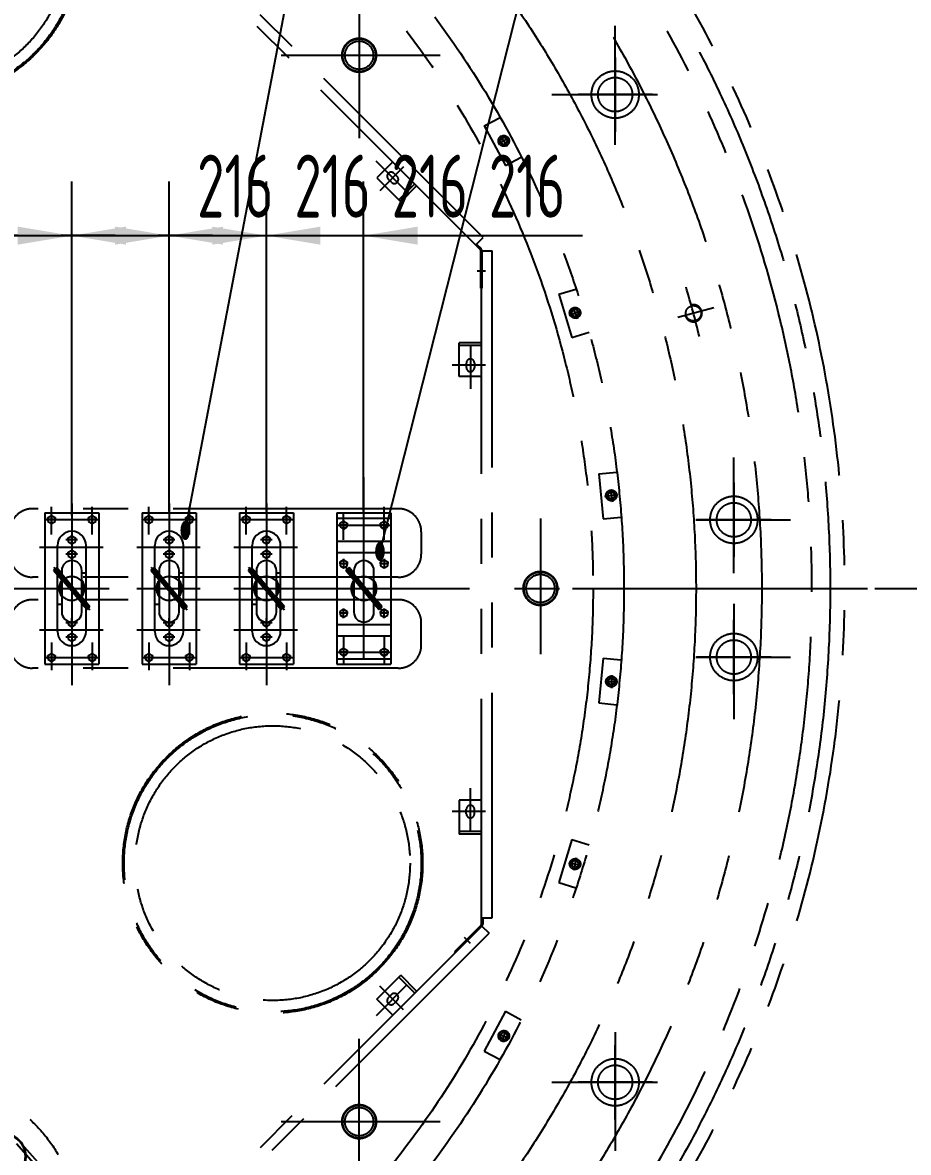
# Model space of a CAD drawing. Header units: millimetres. Extents: x 0 to 16800, y -463 to 11880.
# Drawn here: x 8334 to 10301, y 4831 to 7340 of the extents above; entities that cross this region are included whole.
import ezdxf
from ezdxf.enums import TextEntityAlignment as Align

# ---------------------------------------------------------------- set-up
doc = ezdxf.new("R2010")
doc.units = ezdxf.units.MM
doc.header["$LTSCALE"] = 400
doc.linetypes.add('G', pattern=[2, 1.25, -0.25, 0.25, -0.25])
doc.linetypes.add('K', pattern=[2.5, 1.25, -0.25, 0.25, -0.25, 0.25, -0.25])
for name, color, linetype in [('01', 7, 'Continuous'), ('02', 1, 'Continuous'), ('05', 4, 'G'), ('07', 6, 'K'), ('08', 1, 'Continuous')]:
    doc.layers.add(name, color=color, linetype=linetype)
doc.styles.get("Standard").update_dxf_attribs({"font": 'isocp', "width": 0.707, "bigfont": 'intecad.shx'})
doc.dimstyles.new('INTE', dxfattribs={"dimscale": 40, "dimtxt": 3.5, "dimasz": 3, "dimexe": 3, "dimexo": 0, "dimgap": 1, "dimtad": 1, "dimdec": 1, "dimdsep": 46, "dimtxsty": 'Standard', "dimcen": 0, "dimclrd": 1, "dimclre": 1, "dimclrt": 3, "dimaunit": 1, "dimadec": 0, "dimazin": 0, "dimtfac": 1, "dimtdec": 1, "dimtmove": 0, "dimatfit": 0, "dimfxl": 1, "dimarcsym": 0})

# ---------------------------------------------------------------- blocks, each defined once
blk = doc.blocks.new('fesfewr')
at = {"layer": '05', "color": 142, "linetype": 'G'}
blk.add_line((34241.4, 7222), (41306.1, 7222), dxfattribs=at)
at = {"layer": '07', "color": 6, "linetype": 'K'}
for p, q in [((39565.2, 7974.9), (38507.9, 9032.2)), ((39571.7, 8000.9), (38524.2, 9048.4)), ((39296.4, 8554.2), (39296.4, 8222.1)), ((39864.9, 8207.2), (39864.9, 8471)), ((39123, 8406), (39476.6, 8406)), ((39864.9, 8401.1), (39864.9, 8236)), ((39724.1, 8318.6), (39958.9, 8318.6)), ((39947.5, 8318.6), (39782.4, 8318.6)), ((39574, 8249.1), (39609.2, 8268)), ((39574, 8249.1), (39621.1, 8160.9)), ((39605.6, 8207.7), (39628.9, 8223.3)), ((39613.2, 8222.4), (39609.6, 8215.2)), ((39609.6, 8215.2), (39614.1, 8208.6)), ((39609.8, 8227.4), (39625.6, 8203.8)), ((39621.2, 8222.9), (39613.2, 8222.4)), ((39614.1, 8208.6), (39622.1, 8209.1)), ((39625.6, 8216.3), (39621.2, 8222.9)), ((39622.1, 8209.1), (39625.6, 8216.3)), ((39621.1, 8160.9), (39656.4, 8179.8)), ((39402.3, 8102.4), (39334, 8170.8)), ((39370.9, 8169.1), (39335.6, 8133.8)), ((39394.9, 8157.8), (39342.3, 8105.2)), ((39335.6, 8133.8), (39388.6, 8080.7)), ((39368.1, 8123.9), (39361, 8131)), ((39380.8, 8136.6), (39373.8, 8143.7)), ((39419.7, 8120.3), (39384.4, 8085)), ((39424, 8116.1), (39388.6, 8080.7)), ((39555.5, 7984.6), (39571.8, 8001)), ((39557.2, 7986.4), (39567, 7976.6)), ((39565.2, 7974.9), (39569.8, 7970.3)), ((39566.1, 7972.8), (39566.1, 7975.4)), ((39569.1, 7974), (39566.1, 7974)), ((39566.1, 7972.8), (39566.1, 7889)), ((39568.4, 6476.7), (39568.4, 7972)), ((39568.4, 7972), (39591.4, 7972)), ((39568.6, 7972.8), (39568.6, 7889)), ((39591.4, 6490.5), (39591.4, 7972)), ((39558.3, 7927), (39576.9, 7927)), ((39568.6, 7889), (39566.1, 7889)), ((39739.5, 7875.2), (39777.7, 7886.8)), ((39739.5, 7875.2), (39768.5, 7779.5)), ((39762.4, 7828.4), (39788.4, 7839.2)), ((39772.7, 7841.3), (39767.8, 7835)), ((39767.8, 7835), (39770.9, 7827.6)), ((39770.4, 7846.9), (39781.3, 7820.6)), ((39770.9, 7827.6), (39778.8, 7826.6)), ((39780.7, 7840.3), (39772.7, 7841.3)), ((39778.8, 7826.6), (39783.7, 7832.9)), ((39783.7, 7832.9), (39780.7, 7840.3)), ((40083.7, 7845.1), (40003.9, 7823.7)), ((39768.5, 7779.5), (39806.8, 7791.1)), ((39518.4, 7692.5), (39518.4, 7767.5)), ((39568.4, 7767.5), (39518.4, 7767.5)), ((39568.4, 7761.5), (39518.4, 7761.5)), ((39543.4, 7761.8), (39543.4, 7665.2)), ((39577.3, 7717.5), (39502.9, 7717.5)), ((39534.4, 7722.5), (39534.4, 7712.5)), ((39552.4, 7722.5), (39552.4, 7712.5)), ((39568.4, 7692.5), (39518.4, 7692.5)), ((40128.4, 7256), (40128.4, 7512.5)), ((39828.8, 7476.1), (39868.6, 7480.1)), ((39828.8, 7476.1), (39838.6, 7376.6)), ((40128.4, 7457), (40128.4, 7291.8)), ((39842.2, 7425.8), (39869.8, 7431.3)), ((39854.8, 7436.5), (39848.8, 7431.2)), ((39848.8, 7431.2), (39850.4, 7423.3)), ((39853.7, 7442.4), (39859.2, 7414.5)), ((39862.4, 7433.9), (39854.8, 7436.5)), ((39858, 7420.8), (39864, 7426)), ((39864, 7426), (39862.4, 7433.9)), ((39850.4, 7423.3), (39858, 7420.8)), ((39383.4, 7399), (38571.4, 7399)), ((39698.9, 7377.5), (39698.9, 7076.1)), ((39838.6, 7376.6), (39878.4, 7380.5)), ((40044.3, 7374.4), (40254.3, 7374.4)), ((40211, 7374.4), (40045.8, 7374.4)), ((39434.4, 7348), (39434.4, 7298)), ((39383.4, 7247), (38571.4, 7247)), ((39770.5, 7222), (39895.5, 7222)), ((40299.8, 7222), (40424.8, 7222)), ((39383.4, 7197), (38571.4, 7197)), ((40128.4, 7187.9), (40128.4, 6931.4)), ((40128.4, 6987), (40128.4, 7152.2)), ((39434.4, 7096), (39434.4, 7146)), ((39838.6, 7067.3), (39828.8, 6967.8)), ((39838.6, 7067.3), (39878.4, 7063.4)), ((40044.3, 7069.6), (40254.3, 7069.6)), ((40211, 7069.6), (40045.8, 7069.6)), ((39383.4, 7045), (38571.4, 7045)), ((39856.4, 7029.3), (39856.4, 7000.9)), ((39842, 7015.3), (39870, 7015.3)), ((39856.4, 7023.3), (39849.5, 7019.3)), ((39849.5, 7019.3), (39849.5, 7011.3)), ((39849.5, 7011.3), (39856.4, 7007.3)), ((39863.3, 7019.3), (39856.4, 7023.3)), ((39856.4, 7007.3), (39863.3, 7011.3)), ((39863.3, 7011.3), (39863.3, 7019.3)), ((39828.8, 6967.8), (39868.6, 6963.9)), ((39543.4, 6682.1), (39543.4, 6778.8)), ((39518.4, 6751.5), (39518.4, 6676.5)), ((39568.4, 6751.5), (39518.4, 6751.5)), ((39577.3, 6726.5), (39502.9, 6726.5)), ((39534.4, 6721.5), (39534.4, 6731.5)), ((39552.4, 6721.5), (39552.4, 6731.5)), ((39568.4, 6682.5), (39518.4, 6682.5)), ((39568.4, 6676.5), (39518.4, 6676.5)), ((39768.5, 6664.5), (39739.5, 6568.8)), ((39768.5, 6664.5), (39806.8, 6652.8)), ((39778.5, 6623.7), (39773, 6595.9)), ((39761.6, 6612.8), (39789.1, 6607.3)), ((39769.8, 6615.3), (39768.2, 6607.4)), ((39768.2, 6607.4), (39774.2, 6602.2)), ((39777.3, 6617.8), (39769.8, 6615.3)), ((39774.2, 6602.2), (39781.8, 6604.7)), ((39783.4, 6612.6), (39777.3, 6617.8)), ((39781.8, 6604.7), (39783.4, 6612.6)), ((39739.5, 6568.8), (39777.8, 6557.2)), ((39567.5, 6474.6), (39508.3, 6415.4)), ((39569.3, 6472.9), (39510, 6413.6)), ((39567.5, 6474.6), (39569.3, 6476.5)), ((39568.4, 6490.5), (39591.5, 6490.5)), ((39568.4, 6476.7), (39568.4, 6470.2)), ((39570.5, 6473.4), (39568.4, 6475.5)), ((39570.9, 6490.5), (39570.9, 6476.7)), ((38511.3, 5415.2), (39568.6, 6472.4)), ((38537.3, 5408.6), (39584.8, 6456.2)), ((39529.6, 6447.8), (39542.8, 6434.6)), ((39568.6, 6472.4), (39584.8, 6456.2)), ((39510, 6413.6), (39508.3, 6415.4)), ((39335.6, 6310.2), (39388.6, 6363.2)), ((39419.7, 6323.6), (39384.4, 6358.9)), ((39424, 6327.8), (39388.6, 6363.2)), ((39402.3, 6341.5), (39334, 6273.2)), ((39394.9, 6286.1), (39342.3, 6338.8)), ((39370.9, 6274.8), (39335.6, 6310.2)), ((39368.1, 6320.1), (39361, 6313)), ((39380.8, 6307.3), (39373.8, 6300.3)), ((39621.1, 6283), (39574, 6194.8)), ((39621.1, 6283), (39656.4, 6264.2)), ((39296.4, 5889.8), (39296.4, 6221.8)), ((39604.3, 6233.7), (39630.2, 6223)), ((39612.8, 6234.5), (39609.7, 6227.1)), ((39609.7, 6227.1), (39614.6, 6220.8)), ((39623, 6241.1), (39612.1, 6214.9)), ((39620.7, 6235.6), (39612.8, 6234.5)), ((39614.6, 6220.8), (39622.5, 6221.8)), ((39625.6, 6229.2), (39620.7, 6235.6)), ((39622.5, 6221.8), (39625.6, 6229.2)), ((39864.9, 6236.7), (39864.9, 5973)), ((39864.9, 6042.8), (39864.9, 6208)), ((39574, 6194.8), (39609.3, 6176)), ((39724.1, 6125.4), (39958.9, 6125.4)), ((39947.5, 6125.4), (39782.4, 6125.4)), ((39123, 6038), (39476.6, 6038))]:
    blk.add_line(p, q, dxfattribs=at)
at = {"layer": '07', "color": 6, "linetype": 'K', "ltscale": 1.333333}
for p, q in [((38535.7, 5989.2), (39162.1, 5283.3)), ((38541.7, 5994.5), (39168.1, 5288.6))]:
    blk.add_line(p, q, dxfattribs=at)
at = {"layer": '07', "color": 6, "linetype": 'K'}
for centre, radius in [((37758.4, 7222), 2583.9), ((37758.4, 7222), 2432), ((37758.4, 7222), 2286), ((37758.4, 7222), 2126), ((37758.4, 7222), 2057.4), ((38342.4, 8644.5), 333), ((38342.4, 8644.5), 330), ((38342.4, 8644.5), 305), ((39296.4, 8406), 38), ((39296.4, 8406), 36.5), ((39296.4, 8406), 31.5), ((39864.9, 8318.6), 52.5), ((39864.9, 8318.6), 38), ((39864.9, 8318.6), 38), ((39617.6, 8215.8), 12), ((39617.6, 8215.8), 8), ((39775.8, 7834), 12), ((39775.8, 7834), 8), ((40038.7, 7833), 17), ((39856.4, 7428.6), 12), ((39856.4, 7428.6), 8), ((40128.4, 7374.4), 52.5), ((40128.4, 7374.4), 38), ((40128.4, 7374.4), 38), ((39698.9, 7222), 38), ((39698.9, 7222), 36.5), ((39698.9, 7222), 31.5), ((40128.4, 7069.6), 52.5), ((40128.4, 7069.6), 38), ((40128.4, 7069.6), 38), ((39856.4, 7015.3), 12), ((39856.4, 7015.3), 8), ((39104.4, 6612), 333), ((39104.4, 6612), 330), ((39104.4, 6612), 305), ((39775.8, 6610), 12), ((39775.8, 6610), 8), ((39617.6, 6228.2), 12), ((39617.6, 6228.2), 8), ((39864.9, 6125.4), 52.5), ((39864.9, 6125.4), 38), ((39864.9, 6125.4), 38), ((38342.4, 5799.5), 330), ((39296.4, 6038), 38), ((39296.4, 6038), 38), ((39296.4, 6038), 36.5), ((39296.4, 6038), 31.5), ((38503.6, 5960.7), 52.5), ((38503.6, 5960.7), 51)]:
    blk.add_circle(centre, radius, dxfattribs=at)
for centre, radius, start, end in [((37758.4, 7222), 2616.2, 277.9098, 74.9011), ((37758.4, 7222), 2543.4, 278.7382, 81.2618), ((39367.4, 8137.3), 9, 45, 225), ((39374.5, 8130.2), 9, 225, 45), ((39563.1, 7972.8), 3, 0, 45), ((39563.1, 7972.8), 5.5, 0, 45), ((37758.4, 7222), 2360.7, 13.7054, 16.4616), ((40038.7, 7833), 19, 195, 105.2306), ((39543.4, 7722.5), 9, 0, 180), ((39543.4, 7712.5), 9, 180, 0), ((38571.4, 7348), 51, 90, 180), ((39383.4, 7348), 51, 0, 90), ((38571.4, 7298), 51, 180, 270), ((39383.4, 7298), 51, 270, 0), ((38571.4, 7146), 51, 90, 180), ((39383.4, 7146), 51, 0, 90), ((38571.4, 7096), 51, 180, 270), ((39383.4, 7096), 51, 270, 0), ((39543.4, 6731.5), 9, 0, 180), ((39543.4, 6721.5), 9, 180, 0), ((39565.4, 6476.7), 3, 315, 0), ((39565.4, 6476.7), 5.5, 315, 0), ((39374.5, 6313.7), 9, 315, 135), ((39367.4, 6306.6), 9, 135, 315)]:
    blk.add_arc(centre, radius, start, end, dxfattribs=at)
blk = doc.blocks.new('*D98')
at = {"layer": '08', "color": 1, "lineweight": -2, "ltscale": 2}
for p, q in [((8443.5, 6245.6), (8443.5, 6986.7)), ((8659.5, 6254.5), (8659.5, 6986.7)), ((8323.5, 6866.7), (8203.5, 6866.7)), ((8443.5, 6866.7), (8659.5, 6866.7)), ((8779.5, 6866.7), (9145.3, 6866.7))]:
    blk.add_line(p, q, dxfattribs=at)
at = {"layer": '08', "color": 1, "ltscale": 2}
for points in [[(8323.5, 6886.7), (8323.5, 6846.7), (8443.5, 6866.7)], [(8779.5, 6886.7), (8779.5, 6846.7), (8659.5, 6866.7)]]:
    blk.add_solid(points, dxfattribs=at)
at = {"layer": 'Defpoints', "color": 0, "ltscale": 2}
for p in [(8659.5, 6866.7), (8659.5, 6254.5), (8443.5, 6245.6)]:
    blk.add_point(p, dxfattribs=at)
at = {"layer": '08', "color": 3, "ltscale": 2, "insert": (9022.4, 6976.7), "char_height": 140, "attachment_point": 5}
blk.add_mtext('216', dxfattribs=at)
blk = doc.blocks.new('*D99')
at = {"layer": '08', "color": 1, "lineweight": -2, "ltscale": 2}
for p, q in [((8659.5, 6254.5), (8659.5, 6986.7)), ((8875.5, 6254.5), (8875.5, 6986.7)), ((8539.5, 6866.7), (8419.5, 6866.7)), ((8659.5, 6866.7), (8875.5, 6866.7)), ((8995.5, 6866.7), (9361.3, 6866.7))]:
    blk.add_line(p, q, dxfattribs=at)
at = {"layer": '08', "color": 1, "ltscale": 2}
for points in [[(8539.5, 6886.7), (8539.5, 6846.7), (8659.5, 6866.7)], [(8995.5, 6886.7), (8995.5, 6846.7), (8875.5, 6866.7)]]:
    blk.add_solid(points, dxfattribs=at)
at = {"layer": 'Defpoints', "color": 0, "ltscale": 2}
for p in [(8875.5, 6866.7), (8659.5, 6254.5), (8875.5, 6254.5)]:
    blk.add_point(p, dxfattribs=at)
at = {"layer": '08', "color": 3, "ltscale": 2, "insert": (9238.4, 6976.7), "char_height": 140, "attachment_point": 5}
blk.add_mtext('216', dxfattribs=at)
blk = doc.blocks.new('*D100')
at = {"layer": '08', "color": 1, "lineweight": -2, "ltscale": 2}
for p, q in [((8875.5, 6254.5), (8875.5, 6986.7)), ((9091.5, 6254.5), (9091.5, 6986.7)), ((8755.5, 6866.7), (8635.5, 6866.7)), ((8875.5, 6866.7), (9091.5, 6866.7)), ((9211.5, 6866.7), (9577.3, 6866.7))]:
    blk.add_line(p, q, dxfattribs=at)
at = {"layer": '08', "color": 1, "ltscale": 2}
for points in [[(8755.5, 6886.7), (8755.5, 6846.7), (8875.5, 6866.7)], [(9211.5, 6886.7), (9211.5, 6846.7), (9091.5, 6866.7)]]:
    blk.add_solid(points, dxfattribs=at)
at = {"layer": 'Defpoints', "color": 0, "ltscale": 2}
for p in [(9091.5, 6866.7), (8875.5, 6254.5), (9091.5, 6254.5)]:
    blk.add_point(p, dxfattribs=at)
at = {"layer": '08', "color": 3, "ltscale": 2, "insert": (9454.4, 6976.7), "char_height": 140, "attachment_point": 5}
blk.add_mtext('216', dxfattribs=at)
blk = doc.blocks.new('*U128')
at = {"layer": '01'}
for p, q in [((0, 8.9), (-8, 4.3)), ((-8, 4.3), (-8, 0)), ((-8, -4.3), (-8, 0)), ((8, 4.3), (0, 8.9)), ((8, 0), (8, 4.3)), ((8, 0), (8, -4.3)), ((0, -8.9), (-8, -4.3)), ((8, -4.3), (0, -8.9))]:
    blk.add_line(p, q, dxfattribs=at)
at = {"layer": '05'}
for p, q in [((-9.9, 0), (9.3, 0)), ((0, -10.7), (0, 10.3))]:
    blk.add_line(p, q, dxfattribs=at)
blk = doc.blocks.new('*U125')
at = {"layer": '01'}
for p, q in [((0, 8.9), (-8, 4.3)), ((-8, 4.3), (-8, 0)), ((-8, -4.3), (-8, 0)), ((8, 4.3), (0, 8.9)), ((8, 0), (8, 4.3)), ((8, 0), (8, -4.3)), ((0, -8.9), (-8, -4.3)), ((8, -4.3), (0, -8.9))]:
    blk.add_line(p, q, dxfattribs=at)
at = {"layer": '05'}
for p, q in [((-9.9, 0), (9.3, 0)), ((0, -10.7), (0, 10.3))]:
    blk.add_line(p, q, dxfattribs=at)
blk = doc.blocks.new('*D135')
at = {"layer": '08', "color": 1, "lineweight": -2, "ltscale": 2}
for p, q in [((8227.5, 6245.6), (8227.5, 6986.7)), ((8443.5, 6254.5), (8443.5, 6986.7)), ((8107.5, 6866.7), (7987.5, 6866.7)), ((8227.5, 6866.7), (8443.5, 6866.7)), ((8563.5, 6866.7), (8929.3, 6866.7))]:
    blk.add_line(p, q, dxfattribs=at)
at = {"layer": '08', "color": 1, "ltscale": 2}
for points in [[(8107.5, 6886.7), (8107.5, 6846.7), (8227.5, 6866.7)], [(8563.5, 6886.7), (8563.5, 6846.7), (8443.5, 6866.7)]]:
    blk.add_solid(points, dxfattribs=at)
at = {"layer": 'Defpoints', "color": 0, "ltscale": 2}
for p in [(8443.5, 6866.7), (8443.5, 6254.5), (8227.5, 6245.6)]:
    blk.add_point(p, dxfattribs=at)
at = {"layer": '08', "color": 3, "ltscale": 2, "insert": (8806.4, 6976.7), "char_height": 140, "attachment_point": 5}
blk.add_mtext('216', dxfattribs=at)

msp = doc.modelspace()

# ---------------------------------------------------------------- linework, layer by layer
at = {"ltscale": 2}
for p, q in [((8411.71, 6128.55), (8411.71, 6178.57)), ((8475.21, 6052.87), (8475.21, 6178.57)), ((8627.71, 6128.55), (8627.71, 6178.57)), ((8691.21, 6052.87), (8691.21, 6178.57)), ((8843.71, 6128.55), (8843.71, 6178.57)), ((8907.21, 6052.87), (8907.21, 6178.57)), ((8410.37, 6130.16), (8403.09, 6124.05)), ((8403.09, 6124.05), (8421.21, 6102.45)), ((8421.21, 6117.23), (8410.37, 6130.16)), ((8421.21, 6122.97), (8421.21, 6114.82)), ((8465.71, 6061.78), (8465.71, 6122.97)), ((8626.37, 6130.16), (8619.09, 6124.05)), ((8619.09, 6124.05), (8637.21, 6102.45)), ((8637.21, 6117.23), (8626.37, 6130.16)), ((8637.21, 6122.97), (8637.21, 6114.82)), ((8681.71, 6061.78), (8681.71, 6122.97)), ((8842.37, 6130.16), (8835.09, 6124.05)), ((8835.09, 6124.05), (8853.21, 6102.45)), ((8853.21, 6117.23), (8842.37, 6130.16)), ((8853.21, 6122.97), (8853.21, 6114.82)), ((8897.71, 6061.78), (8897.71, 6122.97)), ((9058.98, 6129.98), (9051.7, 6123.88)), ((9051.7, 6123.88), (9069.83, 6102.28)), ((9069.83, 6117.06), (9058.98, 6129.98)), ((9069.83, 6122.8), (9069.83, 6114.65)), ((9114.33, 6061.61), (9114.33, 6122.8)), ((8411.71, 5988.07), (8411.71, 6113.77)), ((8421.21, 6104.86), (8421.21, 6030.97)), ((8627.71, 5988.07), (8627.71, 6113.77)), ((8637.21, 6104.86), (8637.21, 6030.97)), ((8843.71, 5988.07), (8843.71, 6113.77)), ((8853.21, 6104.86), (8853.21, 6030.97)), ((9069.83, 6104.69), (9069.83, 6030.8)), ((8483.84, 6042.6), (8465.71, 6064.2)), ((8465.71, 6030.97), (8465.71, 6051.83)), ((8465.71, 6049.42), (8476.56, 6036.49)), ((8699.84, 6042.6), (8681.71, 6064.2)), ((8681.71, 6030.97), (8681.71, 6051.83)), ((8681.71, 6049.42), (8692.56, 6036.49)), ((8915.84, 6042.6), (8897.71, 6064.2)), ((8897.71, 6030.97), (8897.71, 6051.83)), ((8897.71, 6049.42), (8908.56, 6036.49)), ((9132.45, 6042.42), (9114.33, 6064.02)), ((9114.33, 6030.8), (9114.33, 6051.66)), ((9114.33, 6049.24), (9125.17, 6036.32)), ((8475.21, 5988.07), (8475.21, 6038.1)), ((8476.56, 6036.49), (8483.84, 6042.6)), ((8691.21, 5988.07), (8691.21, 6038.1)), ((8692.56, 6036.49), (8699.84, 6042.6)), ((8907.21, 5988.07), (8907.21, 6038.1)), ((8908.56, 6036.49), (8915.84, 6042.6)), ((9125.17, 6036.32), (9132.45, 6042.42))]:
    msp.add_line(p, q, dxfattribs=at)
for centre, radius, start, end in [((8443.46, 6178.57), 31.75, 0, 180), ((8659.46, 6178.57), 31.75, 0, 180), ((8875.46, 6178.57), 31.75, 0, 180), ((8443.46, 6122.97), 22.25, 0, 180), ((8659.46, 6122.97), 22.25, 0, 180), ((8875.46, 6122.97), 22.25, 0, 180), ((9092.08, 6122.8), 22.25, 0, 180), ((8443.46, 6030.97), 22.25, 180, 0), ((8659.46, 6030.97), 22.25, 180, 0), ((8875.46, 6030.97), 22.25, 180, 0), ((9092.08, 6030.8), 22.25, 180, 0), ((8443.46, 5988.07), 31.75, 180, 0), ((8659.46, 5988.07), 31.75, 180, 0), ((8875.46, 5988.07), 31.75, 180, 0)]:
    msp.add_arc(centre, radius, start, end, dxfattribs=at)
at = {"layer": '01', "color": 7, "linetype": 'Continuous', "ltscale": 2}
for p, q in [((8383.46, 6251.32), (8383.46, 5915.32)), ((8503.46, 6251.32), (8503.46, 5915.32)), ((8599.46, 6251.32), (8599.46, 5915.32)), ((8719.46, 6251.32), (8719.46, 5915.32)), ((8815.46, 6251.32), (8815.46, 5915.32)), ((8935.46, 6251.32), (8935.46, 5915.32)), ((9032.08, 6251.15), (9032.08, 5915.15)), ((9152.08, 6251.15), (9152.08, 5915.15)), ((9032.08, 6163.15), (9152.08, 6163.15)), ((8477.75, 6037.49), (8404.28, 6125.05)), ((8482.65, 6041.6), (8409.18, 6129.16)), ((8693.75, 6037.49), (8620.28, 6125.05)), ((8698.65, 6041.6), (8625.18, 6129.16)), ((8909.75, 6037.49), (8836.28, 6125.05)), ((8914.65, 6041.6), (8841.18, 6129.16)), ((9126.36, 6037.31), (9052.89, 6124.87)), ((9131.26, 6041.43), (9057.79, 6128.99)), ((8421.21, 6115.6), (8465.71, 6062.56)), ((8421.21, 6104.08), (8465.71, 6051.05)), ((8465.71, 6118.22), (8475.21, 6118.22)), ((8637.21, 6115.6), (8681.71, 6062.56)), ((8637.21, 6104.08), (8681.71, 6051.05)), ((8681.71, 6118.22), (8691.21, 6118.22)), ((8853.21, 6115.6), (8897.71, 6062.56)), ((8853.21, 6104.08), (8897.71, 6051.05)), ((8897.71, 6118.22), (8907.21, 6118.22)), ((9069.83, 6115.42), (9114.33, 6062.39)), ((9069.83, 6103.91), (9114.33, 6050.88)), ((8411.71, 6048.42), (8421.21, 6048.42)), ((8627.71, 6048.42), (8637.21, 6048.42)), ((8843.71, 6048.42), (8853.21, 6048.42)), ((9032.08, 6003.15), (9152.08, 6003.15))]:
    msp.add_line(p, q, dxfattribs=at)
at = {"layer": '01', "ltscale": 2}
for p, q in [((8383.46, 6251.32), (8503.46, 6251.32)), ((8599.46, 6251.32), (8719.46, 6251.32)), ((8815.46, 6251.32), (8935.46, 6251.32)), ((9032.08, 6251.15), (9152.08, 6251.15)), ((9032.08, 6239.15), (9152.08, 6239.15)), ((9032.08, 6188.15), (9152.08, 6188.15)), ((8435.46, 6007.32), (8435.46, 6010.21)), ((8435.46, 6007.32), (8435.46, 6003.06)), ((8435.46, 6003.06), (8443.46, 5998.44)), ((8443.46, 5998.44), (8451.46, 6003.06)), ((8451.46, 6010.21), (8451.46, 6007.32)), ((8451.46, 6003.06), (8451.46, 6007.32)), ((8651.46, 6007.32), (8651.46, 6010.21)), ((8651.46, 6007.32), (8651.46, 6003.06)), ((8651.46, 6003.06), (8659.46, 5998.44)), ((8659.46, 5998.44), (8667.46, 6003.06)), ((8667.46, 6010.21), (8667.46, 6007.32)), ((8667.46, 6003.06), (8667.46, 6007.32)), ((8867.46, 6007.32), (8867.46, 6010.21)), ((8867.46, 6007.32), (8867.46, 6003.06)), ((8867.46, 6003.06), (8875.46, 5998.44)), ((8875.46, 5998.44), (8883.46, 6003.06)), ((8883.46, 6010.21), (8883.46, 6007.32)), ((8883.46, 6003.06), (8883.46, 6007.32)), ((9032.08, 5978.15), (9152.08, 5978.15)), ((9032.08, 5927.15), (9152.08, 5927.15)), ((8383.46, 5915.32), (8503.46, 5915.32)), ((8599.46, 5915.32), (8719.46, 5915.32)), ((8815.46, 5915.32), (8935.46, 5915.32)), ((9032.08, 5915.15), (9152.08, 5915.15))]:
    msp.add_line(p, q, dxfattribs=at)
at = {"layer": '01', "color": 7, "linetype": 'Continuous', "ltscale": 2}
for centre, radius, start, end in [((8443.46, 6083.32), 28.5, 141.32487, 218.67513), ((8443.46, 6083.32), 28.5, 321.32487, 38.67513), ((8659.46, 6083.32), 28.5, 141.32487, 218.67513), ((8659.46, 6083.32), 28.5, 321.32487, 38.67513), ((8875.46, 6083.32), 28.5, 141.32487, 218.67513), ((8875.46, 6083.32), 28.5, 321.32487, 38.67513), ((9092.08, 6083.15), 28.5, 141.32487, 218.67513), ((9092.08, 6083.15), 28.5, 321.32487, 38.67513), ((8443.46, 6083.32), 25.5, 150.75622, 209.24378), ((8443.46, 6083.32), 25.5, 330.75622, 29.24378), ((8659.46, 6083.32), 25.5, 150.75622, 209.24378), ((8659.46, 6083.32), 25.5, 330.75622, 29.24378), ((8875.46, 6083.32), 25.5, 150.75622, 209.24378), ((8875.46, 6083.32), 25.5, 330.75622, 29.24378), ((9092.08, 6083.15), 25.5, 150.75622, 209.24378), ((9092.08, 6083.15), 25.5, 330.75622, 29.24378)]:
    msp.add_arc(centre, radius, start, end, dxfattribs=at)
at = {"layer": '02', "ltscale": 2}
for p, q in [((8695.46, 6209.97), (9223.12, 8972.8)), ((9127.66, 6163.32), (9839.83, 8972.8))]:
    msp.add_line(p, q, dxfattribs=at)
at = {"layer": '05', "color": 4, "linetype": 'G', "ltscale": 2}
for p, q in [((9091.46, 6330.67), (9091.46, 5927.79)), ((8403.51, 6130.93), (8483.41, 6035.71)), ((8619.51, 6130.93), (8699.41, 6035.71)), ((8835.51, 6130.93), (8915.41, 6035.71)), ((9052.13, 6130.76), (9132.03, 6035.54)), ((8371.56, 6083.32), (8512.84, 6083.32)), ((8587.56, 6083.32), (8728.84, 6083.32)), ((8803.56, 6083.32), (8944.84, 6083.32))]:
    msp.add_line(p, q, dxfattribs=at)
at = {"layer": '05', "color": 142, "linetype": 'G', "ltscale": 2}
for p, q in [((8398.46, 6203.32), (8398.46, 6264.67)), ((8488.46, 6203.32), (8488.46, 6264.67)), ((8614.46, 6203.32), (8614.46, 6264.67)), ((8704.46, 6203.32), (8704.46, 6264.67)), ((8830.46, 6203.32), (8830.46, 6264.67)), ((8920.46, 6203.32), (8920.46, 6264.67)), ((9047.08, 6191.15), (9047.08, 6252.5)), ((9137.08, 6191.15), (9137.08, 6264.5)), ((8383.46, 6236.32), (8503.46, 6236.32)), ((8599.46, 6236.32), (8719.46, 6236.32)), ((8815.46, 6236.32), (8935.46, 6236.32)), ((9032.08, 6224.15), (9152.08, 6224.15)), ((8371.56, 6175.32), (8512.84, 6175.32)), ((8587.56, 6175.32), (8728.84, 6175.32)), ((8803.56, 6175.32), (8944.84, 6175.32)), ((9025.88, 6083.15), (9156.61, 6083.15)), ((8371.56, 5991.32), (8512.84, 5991.32)), ((8587.56, 5991.32), (8728.84, 5991.32)), ((8803.56, 5991.32), (8944.84, 5991.32)), ((9047.08, 5975.15), (9047.08, 5913.8)), ((9137.08, 5975.15), (9137.08, 5913.8)), ((8398.46, 5963.32), (8398.46, 5901.97)), ((8614.46, 5963.32), (8614.46, 5901.97)), ((8830.46, 5963.32), (8830.46, 5901.97)), ((8383.46, 5930.32), (8503.46, 5930.32)), ((8599.46, 5930.32), (8719.46, 5930.32)), ((8815.46, 5930.32), (8935.46, 5930.32)), ((9032.08, 5942.15), (9152.08, 5942.15))]:
    msp.add_line(p, q, dxfattribs=at)
at = {"layer": '05', "ltscale": 2}
for p, q in [((8443.46, 6271.78), (8443.46, 5868.9)), ((8659.46, 6271.78), (8659.46, 5868.9)), ((8875.46, 6271.78), (8875.46, 5868.9)), ((9137.08, 6191.15), (9137.08, 6227.15)), ((8456.46, 6191.32), (8430.46, 6191.32)), ((8672.46, 6191.32), (8646.46, 6191.32)), ((8888.46, 6191.32), (8862.46, 6191.32)), ((8456.46, 6159.32), (8430.46, 6159.32)), ((8672.46, 6159.32), (8646.46, 6159.32)), ((8888.46, 6159.32), (8862.46, 6159.32)), ((8456.46, 6007.32), (8430.46, 6007.32)), ((8453.32, 6007.32), (8434.12, 6007.32)), ((8443.46, 5996.62), (8443.46, 6017.62)), ((8672.46, 6007.32), (8646.46, 6007.32)), ((8669.32, 6007.32), (8650.12, 6007.32)), ((8659.46, 5996.62), (8659.46, 6017.62)), ((8888.46, 6007.32), (8862.46, 6007.32)), ((8885.32, 6007.32), (8866.12, 6007.32)), ((8875.46, 5996.62), (8875.46, 6017.62)), ((8456.46, 5975.32), (8430.46, 5975.32)), ((8672.46, 5975.32), (8646.46, 5975.32)), ((8888.46, 5975.32), (8862.46, 5975.32)), ((9137.08, 5975.15), (9137.08, 5939.15)), ((8488.46, 5963.32), (8488.46, 5901.97)), ((8704.46, 5963.32), (8704.46, 5901.97)), ((8920.46, 5963.32), (8920.46, 5901.97))]:
    msp.add_line(p, q, dxfattribs=at)
at = {"layer": '05', "color": 142, "linetype": 'G', "ltscale": 2}
for centre in [(8443.46, 6083.32), (8659.46, 6083.32), (8875.46, 6083.32), (9092.08, 6083.15)]:
    msp.add_circle(centre, 27, dxfattribs=at)

# ---------------------------------------------------------------- block references
at = {"ltscale": 2}
msp.add_blockref('fesfewr', (-30214.92, -1138.65), dxfattribs=at)
at = {"layer": '02', "ltscale": 2, "rotation": 180}
for name, p in [('*U128', (8398.46, 6236.32)), ('*U128', (8488.46, 6236.32)), ('*U128', (8614.46, 6236.32)), ('*U128', (8704.46, 6236.32)), ('*U128', (8830.46, 6236.32)), ('*U128', (8920.46, 6236.32)), ('*U125', (9047.08, 6224.15)), ('*U125', (9137.08, 6224.15)), ('*U128', (8443.46, 6159.32)), ('*U128', (8659.46, 6159.32)), ('*U128', (8875.46, 6159.32)), ('*U125', (9047.08, 6138.15)), ('*U125', (9137.08, 6138.15)), ('*U128', (8443.46, 5975.32)), ('*U128', (8659.46, 5975.32)), ('*U128', (8875.46, 5975.32)), ('*U125', (9047.08, 5942.15)), ('*U125', (9137.08, 5942.15)), ('*U128', (8398.46, 5930.32)), ('*U128', (8488.46, 5930.32)), ('*U128', (8614.46, 5930.32)), ('*U128', (8704.46, 5930.32)), ('*U128', (8830.46, 5930.32)), ('*U128', (8920.46, 5930.32))]:
    msp.add_blockref(name, p, dxfattribs=at)
at = {"layer": '02', "ltscale": 2, "xscale": -1}
for name, p in [('*U128', (8443.46, 6191.32)), ('*U128', (8659.46, 6191.32)), ('*U128', (8875.46, 6191.32)), ('*U125', (9047.08, 6028.15)), ('*U125', (9137.08, 6028.15))]:
    msp.add_blockref(name, p, dxfattribs=at)

# ---------------------------------------------------------------- texts
at = {"layer": '02', "ltscale": 2, "width": 0.605172}
for p, p2 in [((8683.46, 6189.97), (8707.46, 6189.97)), ((9115.66, 6143.32), (9139.66, 6143.32))]:
    msp.add_text('●', height=40, dxfattribs=at).set_placement(p, p2, align=Align.FIT)

# ---------------------------------------------------------------- dimensions: what is measured, and where the dimension line sits
at = {"layer": '08', "ltscale": 2}
for base, p1, p2, picture, middle in [((8443.46, 6866.66), (8227.46, 6245.57), (8443.46, 6254.48), '*D135', (8806.36, 6976.68)), ((8659.46, 6866.66), (8443.46, 6245.57), (8659.46, 6254.48), '*D98', (9022.36, 6976.68)), ((8875.46, 6866.66), (8659.46, 6254.48), (8875.46, 6254.48), '*D99', (9238.36, 6976.68)), ((9091.46, 6866.66), (8875.46, 6254.48), (9091.46, 6254.48), '*D100', (9454.36, 6976.68))]:
    dim = msp.add_linear_dim(base=base, p1=p1, p2=p2, dimstyle='INTE', dxfattribs=at)
    dim.commit()
    dim.dimension.update_dxf_attribs({"geometry": picture, "text_midpoint": middle})

doc.saveas('drawing.dxf')
